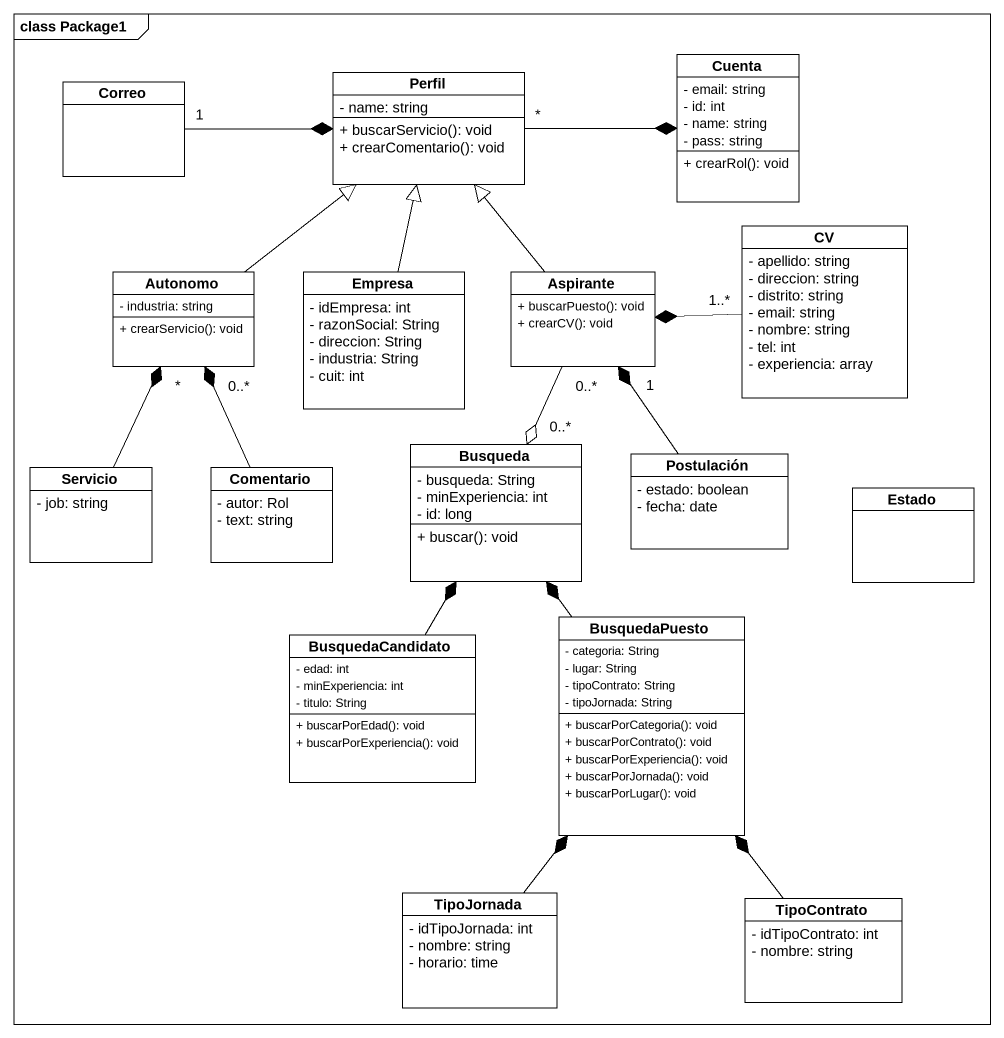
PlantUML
@startuml
mainframe class Package1
hide circle
hide empty members
skinparam classAttributeIconSize 0
class Cuenta {
  - email: string
  - id: int
  - name: string
  - pass: string
  + crearRol(): void
}
class Correo
class Perfil {
  - name: string
  + buscarServicio(): void
  + crearComentario(): void
}
class CV {
  - apellido: string
  - direccion: string
  - distrito: string
  - email: string
  - nombre: string
  - tel: int
  - experiencia: array
}
class Autonomo {
  - industria: string
  + crearServicio(): void
}
class Empresa {
  - idEmpresa: int
  - razonSocial: String
  - direccion: String
  - industria: String
  - cuit: int
}
class Aspirante {
  + buscarPuesto(): void
  + crearCV(): void
}
class Servicio {
  - job: string
}
class Comentario {
  - autor: Rol
  - text: string
}
class Busqueda {
  - busqueda: String
  - minExperiencia: int
  - id: long
  + buscar(): void
}
class Postulación {
  - estado: boolean
  - fecha: date
}
class Estado
class BusquedaCandidato {
  - edad: int
  - minExperiencia: int
  - titulo: String
  + buscarPorEdad(): void
  + buscarPorExperiencia(): void
}
class BusquedaPuesto {
  - categoria: String
  - lugar: String
  - tipoContrato: String
  - tipoJornada: String
  + buscarPorCategoria(): void
  + buscarPorContrato(): void
  + buscarPorExperiencia(): void
  + buscarPorJornada(): void
  + buscarPorLugar(): void
}
class TipoJornada {
  - idTipoJornada: int
  - nombre: string
  - horario: time
}
class TipoContrato {
  - idTipoContrato: int
  - nombre: string
}
Correo "1" -right-* Perfil
Perfil "*" -right-* Cuenta
CV "1..*" -left-* Aspirante
Autonomo -up-|> Perfil
Empresa -up-|> Perfil
Aspirante -up-|> Perfil
Aspirante "0..*" --o "0..*" Busqueda
Servicio -up-* "*" Autonomo
Comentario -up-* "0..*" Autonomo
Postulación -up-* "1" Aspirante
BusquedaCandidato -up-* Busqueda
BusquedaPuesto -up-* Busqueda
TipoJornada -up-* BusquedaPuesto
TipoContrato -up-* BusquedaPuesto
@enduml
